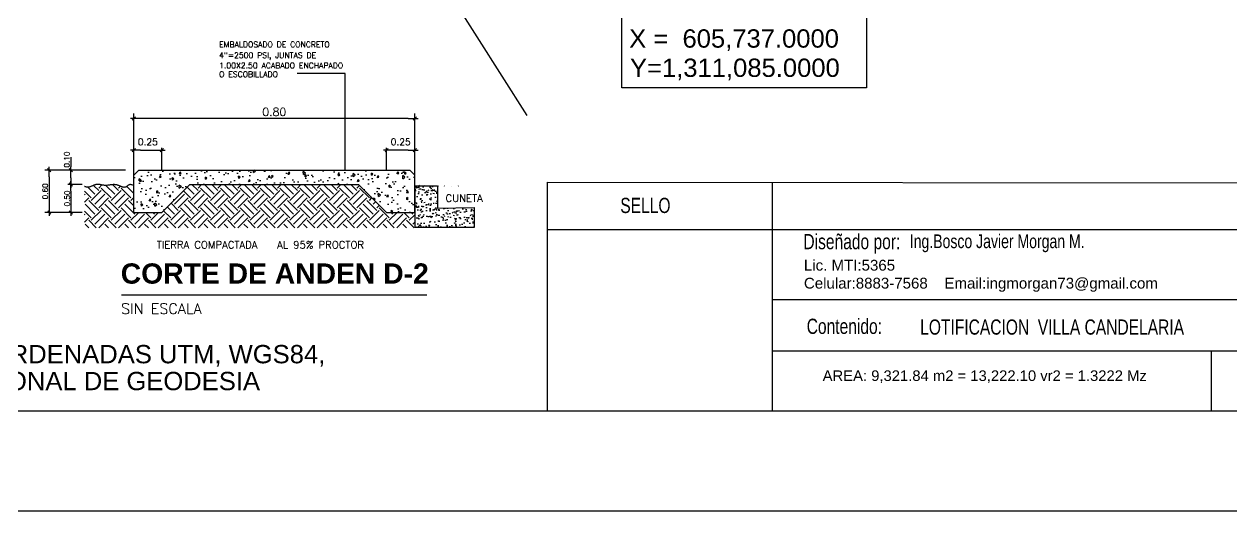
# Model space of a CAD drawing. Header units: millimetres. Extents: x 604786 to 1211550, y 1310999 to 2622648.
# Drawn here: x 604881.7 to 605062.9, y 1310999.4 to 1311072.5 of the extents above; entities that cross this region are included whole.
import ezdxf
from ezdxf.enums import TextEntityAlignment as Align

# ---------------------------------------------------------------- set-up
doc = ezdxf.new("R2010")
doc.units = ezdxf.units.MM
for name, color, linetype in [('CAJETIN', 5, 'Continuous'), ('CERCO', 6, 'Continuous'), ('COTAS', 3, 'Continuous'), ('CVL_CUADCON_TX', 2, 'Continuous'), ('FRAME 025', 7, 'Continuous'), ('PAREDES', 8, 'Continuous')]:
    doc.layers.add(name, color=color, linetype=linetype)
doc.layers.add('FRAME 070', color=7, linetype='Continuous', lineweight=70)
doc.styles.add('ARIALTEXT', font='')
doc.styles.add('PI', font='arial.ttf', dxfattribs={"height": 0.4})
doc.styles.add('PUNTOS PI', font='arial.ttf', dxfattribs={"height": 2.75})
doc.styles.add('ROMANS', font='ROMANS', dxfattribs={"height": 0.2})
doc.styles.get("Standard").update_dxf_attribs({"font": 'arial.ttf'})
doc.styles.add('TSN - Swis721 LtCn BT', font='swisscl.ttf')
doc.styles.get('ARIALTEXT').set_extended_font_data('Arial', bold=True)
doc.dimstyles.get("Standard").update_dxf_attribs({"dimtxt": 0.18, "dimasz": 0.18, "dimexe": 0.18, "dimexo": 0.0625, "dimgap": 0.09, "dimtad": 0, "dimtih": 1, "dimtoh": 1, "dimdec": 4, "dimzin": 0, "dimdsep": 46, "dimtxsty": 'Standard', "dimcen": 0.09, "dimadec": 0, "dimazin": 0, "dimtfac": 1, "dimtdec": 4, "dimtofl": 0, "dimtmove": 0, "dimatfit": 3, "dimfxl": 1, "dimtolj": 1, "dimtzin": 0, "dimarcsym": 0})

# ---------------------------------------------------------------- blocks, each defined once
blk = doc.blocks.new('DEPSA')
at = {"color": 8}
blk.add_line((-1, 0), (0.4961616904075186, 0), dxfattribs=at)
at = {"color": 4}
blk.add_line((-0.2461764230280465, -0.2480808452037593), (0.2480808452037602, 0.25), dxfattribs=at)

msp = doc.modelspace()

# ---------------------------------------------------------------- hatches: boundary and pattern name
h = msp.add_hatch()
h.set_pattern_fill('AR-CONC', color=6, scale=0.4218749999999579, angle=45, style=0)
h.set_pattern_definition([(94.99999999999983, (604030.6825819695, 1310210.73518744), (2.326859996507574, 1.952467363737792), [0.3164062499999666, -3.480468749999635]), (40, (604030.6825819695, 1310210.73518744), (-2.657779456180033, 1.829959381116494), [0.2531249999999727, -2.784374999999701]), (145.4514, (604030.8764869509, 1310210.897893065), (-0.3309165082381732, 3.782426971778632), [0.2689039265624731, -2.957943284999703]), (91.18419999999904, (604030.0859606237, 1310211.331808786), (3.67745484413437, 2.68993307192235), [0.4746093749999517, -5.220703124999469]), (141.6356, (604030.3924153319, 1310211.555969682), (-0.1176989694175458, 5.694096189674061), [0.4033559024999595, -4.436914218749555]), (36.18420000000003, (604030.0859606237, 1310211.331808786), (-0.1177034155590223, 5.69409609901687), [0.3796874999999597, -4.176562499999544]), (66, (604030.5334266323, 1310211.480964126), (2.981692569856914, 0.5795823225983459), [0.3164062499999683, -3.480468749999651]), (11.00000000000003, (604030.5334266323, 1310211.480964126), (-1.437364376979975, 2.889035586838254), [0.2531249999999747, -2.784374999999721]), (116.4514, (604030.7819010455, 1310211.529262493), (1.54433088427464, 3.468616677025372), [0.268903926562473, -2.957943284999702]), (82.50000000000001, (604030.6825819695, 1310210.73518744), (-0.9567837505110268, 1.02933204305283), [0, -2.750624999999693, 0, -2.826562499999685, 0, -2.794921874999689]), (52.49999999999996, (604030.6825819695, 1310210.73518744), (-0.3918077249165893, 1.961336741766961), [0, -1.611562499999838, 0, -2.68734374999973, 0, -1.065234374999893]), (12.5, (604030.0173491691, 1310210.069954643), (1.659732893377735, 1.52516571390629), [0, -1.054687499999894, 0, -3.29062499999967, 0, -4.366406249999563]), (2.499999999999997, (604029.7190384946, 1310209.771643965), (1.441082741618385, 2.038330435249266), [0, -1.371093749999864, 0, -2.185312499999782, 0, -3.100781249999692])])
h.paths.add_polyline_path([(604898.9204758225, 1311050.549115162), (604898.1627667113, 1311049.791406051), (604898.1627667113, 1311044.18724016), (604902.3815167113, 1311044.18724016), (604906.6002667113, 1311048.40599016), (604931.9127667113, 1311048.40599016), (604936.1315167113, 1311044.18724016), (604940.3502667113, 1311044.18724016), (604940.3502667113, 1311049.791406051), (604939.5925576016, 1311050.549115162)])
at = {"true_color": 0x939598}
h = msp.add_hatch(dxfattribs=at)
h.set_pattern_fill('EARTH', color=252, scale=8.4375, angle=45, style=0)
h.set_pattern_definition([(44.99999999999999, (605838.5360151525, 1310215.574620706), (2.34187669256869e-16, 2.983106733130747), [2.109375, -2.109375]), (44.99999999999999, (605837.9766826401, 1310216.133953215), (2.34187669256869e-16, 2.983106733130747), [2.109375, -2.109375]), (44.99999999999999, (605837.4173501278, 1310216.693285731), (2.34187669256869e-16, 2.983106733130747), [2.109375, -2.109375]), (135, (605837.4173501278, 1310217.066174069), (-2.983106733130747, 4.683753385137379e-16), [2.109375, -2.109375]), (135, (605837.9766826401, 1310217.625506585), (-2.983106733130747, 4.683753385137379e-16), [2.109375, -2.109375]), (135, (605838.5360151525, 1310218.184839094), (-2.983106733130747, 4.683753385137379e-16), [2.109375, -2.109375])])
h.paths.add_polyline_path([(604906.6002667113, 1311048.40599016), (604902.3815167113, 1311044.18724016), (604898.1627667113, 1311044.18724016), (604898.1627667113, 1311048.183714101), (604898.0080568534, 1311048.272214762), (604897.8723912935, 1311048.331330511), (604897.7536394388, 1311048.3648662), (604897.649670701, 1311048.37662665), (604897.5583544892, 1311048.370416707), (604897.4775602103, 1311048.350041201), (604897.4051572777, 1311048.319304965), (604897.3390150972, 1311048.282012847), (604897.2772065755, 1311048.241556597), (604897.2186185968, 1311048.199675723), (604897.1623415449, 1311048.157696643), (604897.071886143, 1311048.09052424), (604896.9673738242, 1311048.025082154), (604896.8548771439, 1311047.981573237), (604896.7270826452, 1311047.966483469), (604896.5880482658, 1311047.978311065), (604896.4400301904, 1311048.013584133), (604896.3215617231, 1311048.055636482), (604896.2421060163, 1311048.087454436), (604896.1610769567, 1311048.122318233), (604896.0784745503, 1311048.158950581), (604895.9942987973, 1311048.196074179), (604895.9085496931, 1311048.232411732), (604895.8212272406, 1311048.266685946), (604895.7323314415, 1311048.297619526), (604895.6418622943, 1311048.323935177), (604895.5497788192, 1311048.344625174), (604895.4558761432, 1311048.359760169), (604895.3599084072, 1311048.369680365), (604895.2616297585, 1311048.374725983), (604895.1607943366, 1311048.375237243), (604895.0571562932, 1311048.371554362), (604894.9504697679, 1311048.364017551), (604894.8404889079, 1311048.35296703), (604894.7271153685, 1311048.338901033), (604894.6108408391, 1311048.322949855), (604894.4923045286, 1311048.306401822), (604894.3721456379, 1311048.290545239), (604894.2510033723, 1311048.276668422), (604894.129516931, 1311048.266059692), (604894.0083255213, 1311048.260007359), (604893.8880683469, 1311048.259799737), (604893.7693272419, 1311048.266271143), (604893.6524545732, 1311048.278439881), (604893.5377453344, 1311048.294870248), (604893.4254945288, 1311048.314126549), (604893.315997147, 1311048.334773085), (604893.2095481905, 1311048.35537416), (604893.1064426564, 1311048.374494071), (604893.0069755381, 1311048.390697124), (604892.9113025318, 1311048.402746577), (604892.8190220998, 1311048.410201507), (604892.7295934019, 1311048.412819958), (604892.6424755947, 1311048.410359965), (604892.5571278379, 1311048.402579569), (604892.4730092915, 1311048.389236805), (604892.3895791136, 1311048.370089718), (604892.3062964608, 1311048.344896339), (604892.2227270227, 1311048.313725236), (604892.1388626114, 1311048.277887071), (604892.0548015637, 1311048.239003035), (604891.9706422215, 1311048.198694324), (604891.8864829249, 1311048.158582121), (604891.8024220108, 1311048.12028762), (604891.7185578226, 1311048.08543201), (604891.5930503876, 1311048.0406839), (604891.428312559, 1311048.006837099), (604891.2627293207, 1311047.996536628), (604891.0961310586, 1311048.007617641), (604890.9678782008, 1311048.030483616), (604890.882505982, 1311048.04975784), (604890.7742400202, 1311048.078019586), (604890.7742400202, 1311041.895913622), (604940.3502667113, 1311041.895913622), (604940.3502667113, 1311048.174523866), (604947.5318964659, 1311048.143118173), (604947.4387981462, 1311048.120620681), (604947.3405645995, 1311048.105233241), (604947.2431446422, 1311048.101730991), (604947.1434990147, 1311048.111935189), (604947.0431433052, 1311048.132567238), (604946.9457379889, 1311048.158772333), (604946.8560561428, 1311048.185076838), (604946.8019874438, 1311048.200718007), (604946.7460504075, 1311048.215627832), (604946.6871633348, 1311048.228947197), (604946.6242445152, 1311048.239816995), (604946.5562122464, 1311048.247378115), (604946.481984823, 1311048.250771463), (604946.4004805408, 1311048.249137922), (604946.3106176928, 1311048.24161839), (604946.2119291784, 1311048.227735714), (604946.1064063038, 1311048.208540595), (604945.996654985, 1311048.185465688), (604945.8852811281, 1311048.159943664), (604945.7748906492, 1311048.133407161), (604945.6680894595, 1311048.10728885), (604945.567483467, 1311048.083021389), (604945.4756785859, 1311048.062037429), (604945.3530689896, 1311048.037080542), (604945.2290514001, 1311048.023154779), (604945.1281663986, 1311048.027801143), (604945.0388679255, 1311048.050843034), (604944.9586185196, 1311048.087194074), (604944.8690838262, 1311048.133407161), (604944.815383757, 1311048.159943664), (604944.7579468844, 1311048.185465688), (604944.6961340392, 1311048.208540595), (604944.6293060487, 1311048.227735714), (604944.5568237454, 1311048.24161839), (604944.4783511604, 1311048.249113358), (604944.3947651247, 1311048.250574952), (604944.3072456728, 1311048.246714894), (604944.2169728397, 1311048.238244904), (604944.1251266552, 1311048.22587671), (604944.0328871604, 1311048.210322034), (604943.9414343822, 1311048.192292604), (604943.8519483551, 1311048.172500139), (604943.7654370294, 1311048.151615631), (604943.6822199929, 1311048.13014713), (604943.60244475, 1311048.108561955), (604943.5262588074, 1311048.087327419), (604943.4538096664, 1311048.066910841), (604943.3432401455, 1311048.03605918), (604943.2272508487, 1311048.006926605), (604943.1243514055, 1311047.988237629), (604943.0325104797, 1311047.983050864), (604942.9479384413, 1311047.993921663), (604942.8690774934, 1311048.022367973), (604942.7922477971, 1311048.066316346), (604942.7185911938, 1311048.114439746), (604942.6731841858, 1311048.143735893), (604942.6255646367, 1311048.172737254), (604942.5752900543, 1311048.200363025), (604942.5219179527, 1311048.225532409), (604942.4652188914, 1311048.247343395), (604942.4058156605, 1311048.265609214), (604942.3445440924, 1311048.280321893), (604942.2822400288, 1311048.291473455), (604942.2197393086, 1311048.29905593), (604942.1578777703, 1311048.30306135), (604942.097491251, 1311048.303481739), (604942.0394155878, 1311048.300309123), (604941.9842735677, 1311048.293662339), (604941.9318357423, 1311048.284167445), (604941.8816596101, 1311048.272577306), (604941.8333026725, 1311048.259644796), (604941.7863224248, 1311048.246122775), (604941.7092178968, 1311048.223753583), (604941.6258988597, 1311048.20402782), (604941.5343661024, 1311048.191991553), (604941.4420282942, 1311048.189565715), (604941.3507749639, 1311048.196843157), (604941.2649725019, 1311048.213216012), (604941.1852013359, 1311048.236422123), (604941.1098107992, 1311048.261216817), (604941.0650474303, 1311048.27564766), (604941.0189810452, 1311048.289473017), (604940.971193694, 1311048.30208739), (604940.9212674332, 1311048.312885294), (604940.8686975237, 1311048.321109868), (604940.8126320699, 1311048.325398755), (604940.7521323933, 1311048.324238233), (604940.6862598063, 1311048.316114572), (604940.6140756288, 1311048.299514054), (604940.5346411765, 1311048.272922956), (604940.4470177661, 1311048.234827546), (604940.3502667113, 1311048.183714101), (604940.3502667113, 1311044.18724016), (604936.1315167113, 1311044.18724016), (604931.9127667113, 1311048.40599016)])
at = {"true_color": 0x000000}
h = msp.add_hatch(dxfattribs=at)
h.set_pattern_fill('AR-CONC', color=18, scale=0.01)
h.set_pattern_definition([(49.99999999999999, (301977.3005184517, 655455.909480213), (1.82184668996004, -0.1593908553890309), [0.1905, -2.0955]), (355, (301977.3005184517, 655455.909480213), (-0.3524342142496934, 1.910568452390351), [0.1524, -1.6764058417]), (100.4514447, (301977.4523385217, 655455.8961976779), (1.469412470903533, 1.751177519121951), [0.161900088, -1.780902446]), (46.18420000000001, (301977.3005184517, 655456.417480213), (2.710790408921299, -0.4204232793272715), [0.28575, -3.14325]), (96.63555760999992, (301977.5264174517, 655456.3824452129), (2.37404134051503, 2.474261245977215), [0.2428502314, -2.6713560816]), (351.1841511700001, (301977.3005184517, 655456.417480213), (2.37404134064977, 2.474261245855327), [0.2285996707, -2.5145973192]), (21, (301977.5545184517, 655456.290480213), (1.516143912691325, -1.022651981870876), [0.1905, -2.0955]), (326.0000000000001, (301977.5545184517, 655456.290480213), (0.6180202834764708, 1.841879661223193), [0.1524, -1.6764]), (71.45144499999999, (301977.6808637776, 655456.2052592139), (2.134164192787162, 0.8192276888590524), [0.161900088, -1.780899376]), (37.50000000000001, (301977.3005184517, 655455.909480213), (0.03088603250591817, 0.8455503887315311), [0, -1.65608, 0, -1.7018, 0, -1.68275]), (7.499999999999999, (301977.3005184517, 655455.909480213), (0.6681966251030574, 1.001805748181195), [0, -0.9702799999999999, 0, -1.61798, 0, -0.6413500000000001]), (327.5, (301976.7340984517, 655455.909480213), (1.355905951668714, -0.05728743992673443), [0, -0.635, 0, -1.9812, 0, -2.6289]), (317.5, (301976.4800984517, 655455.909480213), (1.48129181386018, 0.2542649103333303), [0, -0.8255, 0, -1.31572, 0, -1.8669])])
h.paths.add_polyline_path([(604943.7693834286, 1311044.823267236), (604943.7693834286, 1311048.183714101), (604940.3502667113, 1311048.183714101), (604940.3502667113, 1311041.971212445), (604949.277838041, 1311041.971212445), (604949.277838041, 1311044.949626222)])

# ---------------------------------------------------------------- linework, layer by layer
at = {"color": 8}
for p, q in [((604898.1627667113, 1311049.791406051), (604898.1627667113, 1311059.072112797)), ((604939.3502667113, 1311058.304049993), (604899.1627667113, 1311058.304049993)), ((604940.3502667113, 1311049.791406051), (604940.3502667113, 1311059.072112797)), ((604898.1627667113, 1311049.791406051), (604898.1627667113, 1311057.236441666)), ((604940.3502667113, 1311049.791406051), (604940.3502667113, 1311057.236441666)), ((604888.7259230328, 1311052.480123441), (604888.7259230328, 1311051.045276853)), ((604899.1627667113, 1311053.553831998), (604901.3815167113, 1311053.553831998)), ((604902.3815167113, 1311050.549115162), (604902.3815167113, 1311053.892778414)), ((604936.1315167113, 1311050.549115162), (604936.1315167113, 1311053.892778414)), ((604939.3502667113, 1311053.553831998), (604937.1315167113, 1311053.553831998)), ((604896.9259461963, 1311050.549115162), (604884.81771523, 1311050.549115162)), ((604896.9259461963, 1311050.549115162), (604885.2260708138, 1311050.549115162)), ((604885.4783268326, 1311049.549115162), (604885.4783268326, 1311045.18724016)), ((604888.7259230328, 1311049.40599016), (604888.7259230328, 1311049.549115162)), ((604890.4262386647, 1311048.40599016), (604888.2765020854, 1311048.40599016)), ((604888.7262468905, 1311047.40599016), (604888.7262468905, 1311045.18724016)), ((604890.4262386647, 1311044.18724016), (604884.81771523, 1311044.18724016)), ((604890.4262386647, 1311044.18724016), (604885.2263946715, 1311044.18724016))]:
    msp.add_line(p, q, dxfattribs=at)
at = {"color": 7}
for p, q in [((604898.9204758225, 1311050.549115162), (604898.1627667113, 1311049.791406051)), ((604898.1627667113, 1311048.183714101), (604898.1627667113, 1311049.791406051)), ((604898.9204758225, 1311050.549115162), (604939.5925576016, 1311050.549115162)), ((604939.5925576016, 1311050.549115162), (604940.3502667113, 1311049.791406051)), ((604940.3502667113, 1311048.183714101), (604940.3502667113, 1311049.791406051))]:
    msp.add_line(p, q, dxfattribs=at)
at = {"color": 3}
for p, q in [((604898.1627667113, 1311044.18724016), (604898.1627667113, 1311048.183714101)), ((604906.6002667113, 1311048.40599016), (604902.3815167113, 1311044.18724016)), ((604906.6002667113, 1311048.40599016), (604931.9127667113, 1311048.40599016)), ((604931.9127667113, 1311048.40599016), (604936.1315167113, 1311044.18724016)), ((604940.3502667113, 1311044.18724016), (604940.3502667113, 1311048.183714101)), ((604898.1627667113, 1311044.18724016), (604902.3815167113, 1311044.18724016)), ((604936.1315167113, 1311044.18724016), (604940.3502667113, 1311044.18724016))]:
    msp.add_line(p, q, dxfattribs=at)
for p, q in [((604940.3502667113, 1311048.183714101), (604943.7693834286, 1311048.183714101)), ((604940.3502667113, 1311048.183714101), (604940.3502667113, 1311041.971212445)), ((604943.7693834286, 1311048.183714101), (604943.7693834286, 1311044.823267236)), ((604943.7693834286, 1311044.823267236), (604949.277838041, 1311044.949626222)), ((604949.277838041, 1311044.949626222), (604949.277838041, 1311041.971212445)), ((604940.3502667113, 1311041.971212445), (604949.277838041, 1311041.971212445))]:
    msp.add_line(p, q)
at = {"color": 1}
msp.add_line((604896.3399292887, 1311031.828105266), (604942.173104134, 1311031.828105266), dxfattribs=at)
at = {"color": 0, "lineweight": -2}
msp.add_line((605117.0758641992, 1311031.052022832), (604994.0575292457, 1311031.052022832), dxfattribs=at)
msp.add_lwpolyline([(604785.9692989063, 1310999.381000001), (605205.0692989078, 1310999.381000001), (605205.0692989078, 1311323.230999999), (604785.9692989063, 1311323.230999999)], close=True)
at = {"color": 4}
msp.add_lwpolyline([(604898.1627667113, 1311048.183714101), (604898.0080568534, 1311048.272214762), (604897.8723912935, 1311048.331330511), (604897.7536394388, 1311048.3648662), (604897.649670701, 1311048.37662665), (604897.5583544892, 1311048.370416707), (604897.4775602103, 1311048.350041201), (604897.4051572777, 1311048.319304965), (604897.3390150972, 1311048.282012847), (604897.2772065755, 1311048.241556597), (604897.2186185968, 1311048.199675723), (604897.1623415449, 1311048.157696643), (604897.107465799, 1311048.11694578), (604897.0530817413, 1311048.078749557), (604896.9982797541, 1311048.044434402), (604896.9421502163, 1311048.015326737), (604896.883783512, 1311047.992752987), (604896.8224544027, 1311047.977744815), (604896.7581751877, 1311047.970154824), (604896.6911425474, 1311047.969540876), (604896.6215531572, 1311047.975460818), (604896.5496037025, 1311047.987472499), (604896.475490857, 1311048.005133767), (604896.3994113044, 1311048.028002479), (604896.3215617231, 1311048.055636482), (604896.2421060163, 1311048.087454436), (604896.1610769567, 1311048.122318233), (604896.0784745503, 1311048.158950581), (604895.9942987973, 1311048.196074179), (604895.9085496931, 1311048.232411732), (604895.8212272406, 1311048.266685946), (604895.7323314415, 1311048.297619526), (604895.6418622943, 1311048.323935177), (604895.5497788192, 1311048.344625174), (604895.4558761432, 1311048.359760169), (604895.3599084072, 1311048.369680365), (604895.2616297585, 1311048.374725983), (604895.1607943366, 1311048.375237243), (604895.0571562932, 1311048.371554362), (604894.9504697679, 1311048.364017551), (604894.8404889079, 1311048.35296703), (604894.7271153685, 1311048.338901033), (604894.6108408391, 1311048.322949855), (604894.4923045286, 1311048.306401822), (604894.3721456379, 1311048.290545239), (604894.2510033723, 1311048.276668422), (604894.129516931, 1311048.266059692), (604894.0083255213, 1311048.260007359), (604893.8880683469, 1311048.259799737), (604893.7693272419, 1311048.266271143), (604893.6524545732, 1311048.278439881), (604893.5377453344, 1311048.294870248), (604893.4254945288, 1311048.314126549), (604893.315997147, 1311048.334773085), (604893.2095481905, 1311048.35537416), (604893.1064426564, 1311048.374494071), (604893.0069755381, 1311048.390697124), (604892.9113025318, 1311048.402746577), (604892.8190220998, 1311048.410201507), (604892.7295934019, 1311048.412819958), (604892.6424755947, 1311048.410359965), (604892.5571278379, 1311048.402579569), (604892.4730092915, 1311048.389236805), (604892.3895791136, 1311048.370089718), (604892.3062964608, 1311048.344896339), (604892.2227270227, 1311048.313725236), (604892.1388626114, 1311048.277887071), (604892.0548015637, 1311048.239003035), (604891.9706422215, 1311048.198694324), (604891.8864829249, 1311048.158582121), (604891.8024220108, 1311048.12028762), (604891.7185578226, 1311048.08543201), (604891.6349886989, 1311048.055636482), (604891.5517720003, 1311048.0322029), (604891.468801181, 1311048.015155835), (604891.3859287113, 1311048.004200515), (604891.303007066, 1311047.999042193), (604891.2198887184, 1311047.999386105), (604891.1364261418, 1311048.004937483), (604891.0524718126, 1311048.015401571), (604890.9678782008, 1311048.030483616), (604890.882505982, 1311048.04975784), (604890.7962486374, 1311048.072274455), (604890.7742400202, 1311048.078500137)], dxfattribs=at)
at = {"layer": 'CAJETIN'}
msp.add_line((604800.9692989063, 1311014.381000001), (605190.0692989078, 1311014.381000001), dxfattribs=at)
at = {"layer": 'CERCO'}
msp.add_line((604940.497681314, 1311085), (604957.1885214116, 1311058.739647647), dxfattribs=at)
at = {"layer": 'COTAS'}
msp.add_lwpolyline([(604971.4487255351, 1311077.128182115), (605008.1589845814, 1311077.128182115), (605008.1589845814, 1311062.913351889), (604971.4487255351, 1311062.913351889)], close=True, dxfattribs=at)
at = {"layer": 'FRAME 025', "color": 0, "lineweight": -2}
for p, q in [((604960.2806877468, 1311048.733793953), (605190.0122005269, 1311048.500937989)), ((604960.2808803401, 1311014.429468879), (604960.2808803401, 1311048.733793953)), ((604994.0575292457, 1311014.429468879), (604994.0575292457, 1311048.733793953))]:
    msp.add_line(p, q, dxfattribs=at)
at = {"layer": 'FRAME 070', "color": 0, "lineweight": 25}
for p, q in [((604960.2806877468, 1311041.641638693), (605117.0758641992, 1311041.641638693)), ((604994.0575292457, 1311023.396197816), (605117.0758641992, 1311023.396197816)), ((605059.9592699267, 1311014.520624707), (605059.9592699267, 1311023.355107734))]:
    msp.add_line(p, q, dxfattribs=at)
at = {"layer": 'PAREDES', "color": 0}
msp.add_line((604960.3030745799, 1311014.460319289), (605190.0692989078, 1311014.381000001), dxfattribs=at)

# ---------------------------------------------------------------- block references
at = {"color": 8}
for p, rotation in [((604898.1627667113, 1311058.304049993), 180), ((604898.1627667113, 1311053.553831998), 180), ((604885.4783268326, 1311050.549115162), 90), ((604888.7259230328, 1311050.549115162), 90), ((604888.7262468905, 1311048.40599016), 90), ((604888.7259230328, 1311048.40599016), 270), ((604885.4783268326, 1311044.18724016), 270), ((604888.7262468905, 1311044.18724016), 270)]:
    msp.add_blockref('DEPSA', p, dxfattribs=dict(at, rotation=rotation))
for p in [(604940.3502667113, 1311058.304049993), (604902.3815167113, 1311053.553831998), (604940.3502667113, 1311053.553831998)]:
    msp.add_blockref('DEPSA', p, dxfattribs=at)
at = {"rotation": 180}
msp.add_blockref('DEPSA', (604936.1315167113, 1311053.553831998), dxfattribs=at)

# ---------------------------------------------------------------- texts
for s, height, style, p in [('EMBALDOSADO DE CONCRETO', 0.84375, 'ROMANS', (604910.9746158203, 1311069.002198703)), ('4"=2500 PSI, JUNTAS DE', 0.84375, 'ROMANS', (604910.9746158203, 1311067.383384832)), ('O ESCOBILLADO', 0.84375, 'ROMANS', (604910.9746158203, 1311064.519387442)), ('1.00X2.50 ACABADO ENCHAPADO', 0.84375, 'ROMANS', (604910.9746158203, 1311065.844146489)), ('CUNETA', 1.106545235059457, 'ROMANS', (604944.9644328777, 1311045.777281676)), ('TIERRA COMPACTADA', 1.106545235059457, 'ROMANS', (604901.606192819, 1311038.789961652)), ('AL 95% PROCTOR', 1.106545235059457, 'ROMANS', (604919.687656818, 1311038.789961652)), ('CUADRO DE DERROTERO CON COORDENADAS UTM, WGS84,', 2.75, 'PI', (604811.4550687079, 1311021.544830294)), ('Z-16 NO VINCULADA  A LA RED NACIONAL DE GEODESIA', 2.75, 'PI', (604811.4550687079, 1311017.505313895)), ('AREA: 9,321.84 m2 = 13,222.10 vr2 = 1.3222 Mz', 1.590796587115619, 'PI', (605001.5976767426, 1311018.888337504))]:
    msp.add_text(s, height=height, dxfattribs=dict(style=style)).set_placement(p)
at = {"color": 1, "style": 'ROMANS'}
msp.add_text('SIN ESCALA', height=1.578740625, dxfattribs=at).set_placement((604896.2436324109, 1311028.954651337))
at = {"attachment_point": 5, "style": 'ROMANS'}
for s, insert, char_height in [('\\A1;0.80', (604919.2565167113, 1311059.295549605), 1.2), ('\\A1;0.25', (604900.2721417113, 1311054.799014097), 1), ('\\A1;0.25', (604938.2408917113, 1311054.799014097), 1)]:
    msp.add_mtext(s, dxfattribs=dict(at, insert=insert, char_height=char_height))
at = {"char_height": 0.8, "attachment_point": 5, "rotation": 90, "style": 'ROMANS'}
for s, insert in [('\\A1;0.10', (604888.1117322982, 1311052.135465307)), ('\\A1;0.60', (604884.8656509623, 1311047.368177661)), ('\\A1;0.50', (604888.1687654856, 1311046.296615158))]:
    msp.add_mtext(s, dxfattribs=dict(at, insert=insert))
at = {"color": 3, "insert": (604896.2069199374, 1311036.546248256), "char_height": 3.0405375, "attachment_point": 1, "style": 'ARIALTEXT'}
msp.add_mtext('CORTE DE ANDEN D-2', dxfattribs=at)
at = {"layer": 'CVL_CUADCON_TX', "color": 251, "true_color": 0x636466, "style": 'PUNTOS PI'}
for s, p in [('X =  605,737.0000', (604972.5426434773, 1311068.947381858)), ('Y=1,311,085.0000', (604972.665385973, 1311064.553280729))]:
    msp.add_text(s, height=2.75, dxfattribs=at).set_placement(p)
at = {"layer": 'CVL_CUADCON_TX', "color": 0, "insert": (604998.7857051819, 1311039.777659387), "char_height": 1.617304367372288, "width": 55.54265584358156, "attachment_point": 1, "style": 'PUNTOS PI'}
msp.add_mtext('\\PLic. MTI:5365             \\PCelular:8883-7568    Email:ingmorgan73@gmail.com', dxfattribs=at)
at = {"layer": 'FRAME 025', "color": 0, "style": 'TSN - Swis721 LtCn BT'}
for s, height, p in [('SELLO', 2.280680109494038, (604971.2139359243, 1311045.252854944)), ('Diseñado por:', 2.280680109494038, (604998.7036913066, 1311039.81761721)), ('Ing.Bosco Javier Morgan M.', 2.056436532686904, (605014.6810873299, 1311039.867886825)), ('Contenido:', 2.280680109494038, (604999.2013820127, 1311027.100270046)), ('LOTIFICACION  VILLA CANDELARIA', 2.280680109494038, (605016.2418692622, 1311026.985429391))]:
    msp.add_text(s, height=height, dxfattribs=at).set_placement(p, align=Align.MIDDLE_LEFT)

# ---------------------------------------------------------------- leaders
at = {"color": 8}
msp.add_leader([(604929.9234945979, 1311050.611314725), (604929.9234945979, 1311065.063223805), (604922.7143881639, 1311065.063223805)], dimstyle='Standard', dxfattribs=at)

doc.saveas('drawing.dxf')
